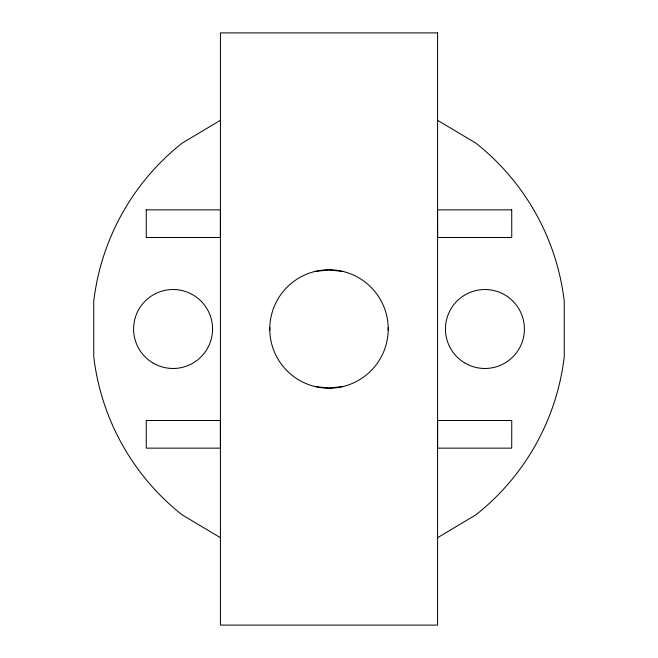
<?xml version="1.0" encoding="UTF-8"?>
<svg xmlns="http://www.w3.org/2000/svg" width="658" height="658" viewBox="0 0 658 658"><rect width="100%" height="100%" fill="white"/><g stroke="black" fill="none" stroke-linecap="round" stroke-linejoin="round"><path stroke-width="0.99" d="M269.796 330.308L269.796 327.692M388.204 327.692L388.204 330.308A59.22 59.22 0 0 1 298.263 379.617A59.22 59.22 0 0 1 300.533 277.067A59.22 59.22 0 0 1 388.204 330.308M220.43 120.299L182.118 143.156A236.88 236.88 0 0 0 93.732 301.446L93.732 356.554A236.88 236.88 0 0 0 182.118 514.844L220.43 537.701M437.57 537.701L475.882 514.844A236.88 236.88 0 0 0 564.268 356.554L564.268 301.446A236.88 236.88 0 0 0 475.882 143.156L437.57 120.299M314.943 271.474L329 269.936L343.057 271.474M343.057 386.526L329 388.064L314.943 386.526M146.282 209.861L146.249 237.497L220.397 237.497L220.43 209.861L146.282 209.861M437.603 420.503L437.57 448.139L511.718 448.139L511.751 420.503L437.603 420.503M437.57 32.9L220.43 32.9L220.43 625.1L437.57 625.1L437.57 32.9M511.718 209.861L437.57 209.861L437.603 237.497L511.751 237.497L511.718 209.861M220.397 420.503L146.249 420.503L146.282 448.139L220.43 448.139L220.397 420.503M465.181 363.191A39.48 39.48 0 0 0 524.401 329A39.48 39.48 0 0 0 465.181 294.809A39.48 39.48 0 0 0 465.181 363.191M153.339 363.191A39.48 39.48 0 0 0 212.559 329A39.48 39.48 0 0 0 153.339 294.809A39.48 39.48 0 0 0 153.339 363.191"/></g></svg>
